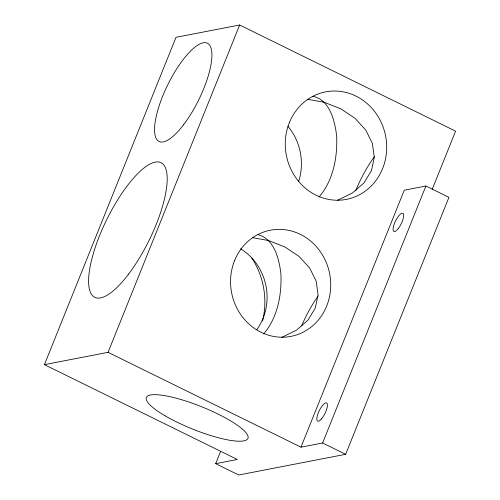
<?xml version="1.0" encoding="UTF-8"?>
<svg xmlns="http://www.w3.org/2000/svg" width="500" height="500" viewBox="0 0 500 500"><rect width="100%" height="100%" fill="white"/><g stroke="black" fill="none" stroke-linecap="round" stroke-linejoin="round"><path stroke-width="0.75" d="M220.619 451.394L215.681 463.675L237.325 459.487L44.413 364.65L176 37.319L239.644 25L455.588 131.163L432.212 189.319M44.413 364.65L108.056 352.331L239.644 25M108.056 352.331L300.969 447.169L404.269 190.2L425.906 186.012L448.944 197.338L345.644 454.306L238.719 475L215.681 463.675M300.969 447.169L322.606 442.981L425.906 186.012M319.044 196.994C333.325 180.312 337.619 157.213 336.644 135.787C334.806 120.9 329.913 99.975 312.906 96.256M263.669 333.906C277.669 317.456 281.856 294.731 280.9 273.65C279.088 259.069 274.456 239.062 258.2 234.744M337.631 200.231L352.444 192.975L363.969 182.919L371.419 170.738L374.281 157.262L372.369 143.419L365.806 130.144L355.037 118.344L340.806 108.825L324.075 102.238L307.494 99.288M281.875 337.294L296.512 330.131L307.894 320.194L315.25 308.163L318.081 294.856L316.188 281.181L309.706 268.075L299.075 256.419L285.012 247.019L268.488 240.512L252.856 237.731M322.606 442.981L345.644 454.306M240.6 248.825A54.075 49.938 79 0 1 256.837 329.562M251.806 257.981A75.031 69.287 79 0 1 262.575 320.962M301.6 325.95A54.075 17 -63.8 0 1 318.137 295.981M287.969 126.325A54.75 50.562 79 0 1 298.587 181.619M355.788 190.5A54.75 17.212 -63.8 0 1 374.325 156.731M234.569 260.65A54.075 49.938 79 0 0 286.631 337.006A54.075 49.938 79 0 0 320.712 252.231A54.075 49.938 79 0 0 234.569 260.65M289.331 122.706A54.75 50.562 79 0 0 342.044 200.019A54.75 50.562 79 0 0 376.55 114.181A54.75 50.562 79 0 0 289.331 122.706M128.562 274.156A75.031 23.588 -63.8 0 0 161.569 162.987A75.031 23.588 -63.8 0 0 93.525 252.862A75.031 23.588 -63.8 0 0 128.562 274.156M398.469 228.337A10.137 3.188 -63.8 0 0 402.931 213.319A10.137 3.188 -63.8 0 0 393.738 225.463A10.137 3.188 -63.8 0 0 398.469 228.337M321.512 418.894A10.137 3.188 -63.8 0 0 327.013 403.288A10.137 3.188 -63.8 0 0 317.875 413.938A10.137 3.188 -63.8 0 0 321.512 418.894M165.175 415.863A54.75 12.038 21.9 0 0 247.556 439.056A54.75 12.038 21.9 0 0 178.762 398.9A54.75 12.038 21.9 0 0 165.175 415.863M183.719 124.562A54.75 17.212 -63.8 0 0 207.806 43.438A54.75 17.212 -63.8 0 0 158.15 109.025A54.75 17.212 -63.8 0 0 183.719 124.562"/></g></svg>
